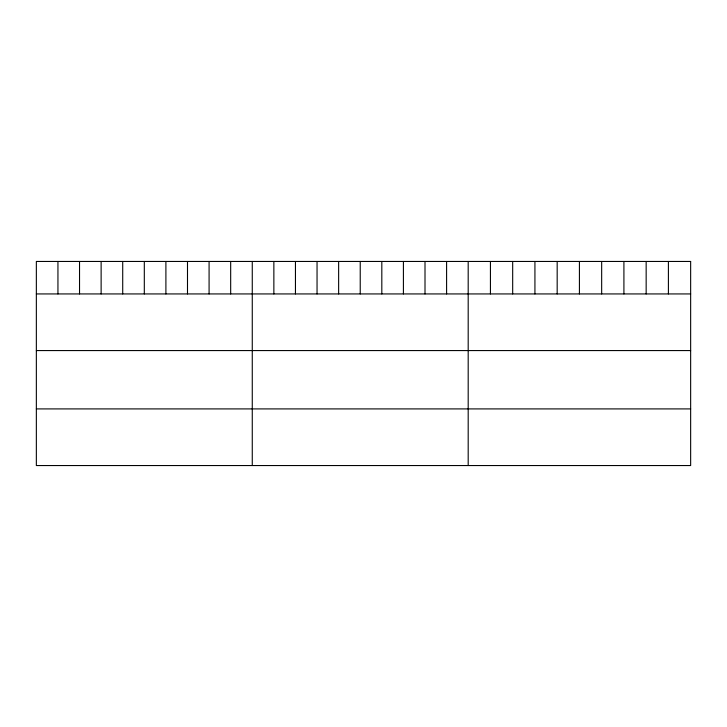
<?xml version="1.0" encoding="UTF-8"?>
<svg xmlns="http://www.w3.org/2000/svg" width="727" height="727" viewBox="0 0 727 727"><rect width="100%" height="100%" fill="white"/><g stroke="black" fill="none" stroke-linecap="round" stroke-linejoin="round"><path stroke-width="1.09" d="M36.35 293.935L690.65 293.935M36.35 350.568L690.65 350.568M36.35 408.91L690.65 408.91M668.404 261.456L668.404 293.935M646.158 261.456L646.158 293.935M623.911 261.456L623.911 293.935M601.665 261.456L601.665 293.935M579.419 261.456L579.419 293.935M557.173 261.456L557.173 293.935M534.927 261.456L534.927 293.935M512.68 261.456L512.68 293.935M490.434 261.456L490.434 293.935M468.188 261.456L468.188 465.544M446.596 261.456L446.596 293.935M425.004 261.456L425.004 293.935M403.412 261.456L403.412 293.935M381.82 261.456L381.82 293.935M360.228 261.456L360.228 293.935M338.637 261.456L338.637 293.935M317.045 261.456L317.045 293.935M295.453 261.456L295.453 293.935M273.861 261.456L273.861 293.935M252.269 261.456L252.269 465.544M230.677 261.456L230.677 293.935M209.085 261.456L209.085 293.935M187.493 261.456L187.493 293.935M165.901 261.456L165.901 293.935M144.31 261.456L144.31 293.935M122.718 261.456L122.718 293.935M101.126 261.456L101.126 293.935M79.534 261.456L79.534 293.935M57.942 261.456L57.942 293.935M690.65 261.456L36.35 261.456L36.35 465.544L690.65 465.544L690.65 261.456"/></g></svg>
